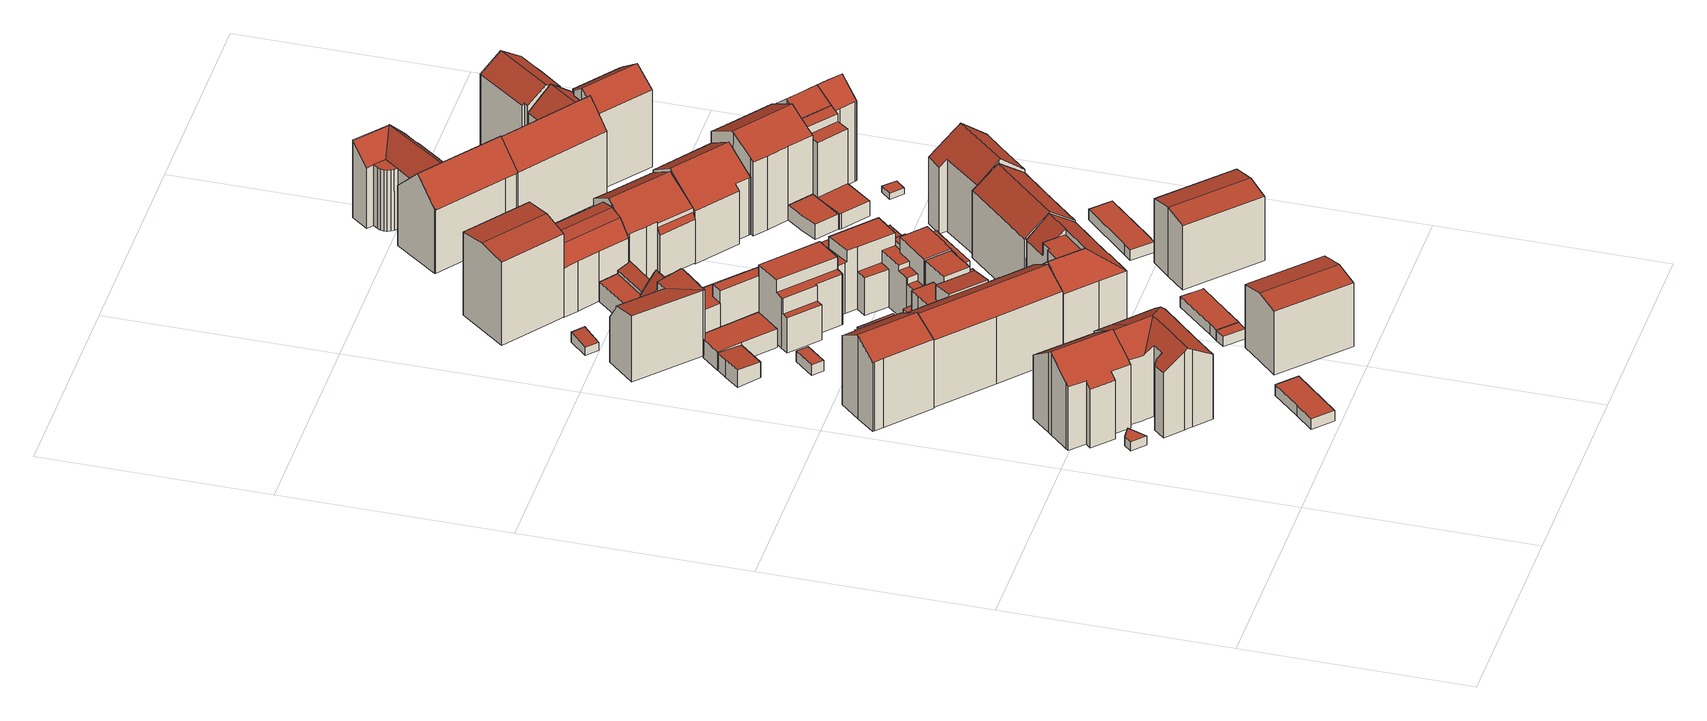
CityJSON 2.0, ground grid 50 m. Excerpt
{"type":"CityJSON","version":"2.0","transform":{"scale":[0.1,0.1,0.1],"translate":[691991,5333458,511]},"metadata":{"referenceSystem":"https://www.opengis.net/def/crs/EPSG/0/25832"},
"CityObjects":{
"building1":{"type":"Building","attributes":{"Gemeindeschluessel":"09162000","HoeheDach":"515.560","HoeheGrund":"513.373","Methode":"2000","NiedrigsteTraufeDesGebaeudes":"515.560","Geometrietyp2DReferenz":"3000","function":"31001_2000","roofType":"1000","measuredHeight":2.19},"geometry":[{"type":"MultiSurface","lod":"2","boundaries":[[[0,1,2,3]],[[4,3,2,5]],[[6,0,3,4]],[[4,5,7,6]],[[7,1,0,6]],[[5,2,1,7]]],"semantics":{"surfaces":[{"type":"RoofSurface"},{"type":"WallSurface"},{"type":"GroundSurface"}],"values":[0,1,1,2,1,1]}}]},
"building2":{"type":"Building","attributes":{"Gemeindeschluessel":"09162000","HoeheDach":"533.820","HoeheGrund":"513.370","Methode":"2000","NiedrigsteTraufeDesGebaeudes":"527.865","Geometrietyp2DReferenz":"3000","function":"31001_1000","roofType":"3100","measuredHeight":20.45,"storeysAboveGround":4},"geometry":[{"type":"MultiSurface","lod":"2","boundaries":[[[8,9,10,11,12,13]],[[14,15,16,17]],[[11,10,18,19]],[[20,21,15,14]],[[22,23,17,16,24,25]],[[26,27,20,14,17,23,22,28,29,30,31,32,33,13,12,11,19,34,35]],[[36,37,38,30,29,28]],[[30,38,39,31]],[[40,41,42,43,18,10,9]],[[38,37,36,25,24,16,15,21,40,9,8,44,45,39]],[[45,44,8,13,33,32]],[[43,42,35,34,19,18]],[[31,39,45,32]],[[22,25,36,28]],[[20,27,26,35,42,41,40,21]]],"semantics":{"surfaces":[{"type":"WallSurface"},{"type":"GroundSurface"},{"type":"RoofSurface"}],"values":[0,0,0,0,0,1,0,0,2,2,0,0,0,0,0]}}]},
"building3":{"type":"Building","attributes":{"Gemeindeschluessel":"09162000","HoeheDach":"516.313","HoeheGrund":"513.680","Methode":"1000","NiedrigsteTraufeDesGebaeudes":"516.313","Geometrietyp2DReferenz":"3000","function":"31001_2000","roofType":"1000","measuredHeight":2.63},"geometry":[{"type":"MultiSurface","lod":"2","boundaries":[[[46,47,48,49]],[[50,51,47,46]],[[49,48,52,53]],[[53,52,54,55]],[[56,50,46,49,53,55]],[[54,52,48,47,51,57]],[[56,57,51,50]],[[55,54,57,56]]],"semantics":{"surfaces":[{"type":"WallSurface"},{"type":"GroundSurface"},{"type":"RoofSurface"}],"values":[0,0,0,0,1,2,0,0]}}]},
"building4":{"type":"Building","attributes":{"Gemeindeschluessel":"09162000","HoeheDach":"533.214","HoeheGrund":"513.350","Methode":"2000","NiedrigsteTraufeDesGebaeudes":"529.307","Geometrietyp2DReferenz":"3000","function":"31001_9998","roofType":"3100","measuredHeight":19.86,"storeysAboveGround":4},"geometry":[{"type":"MultiSurface","lod":"2","boundaries":[[[58,59,60,61]],[[61,60,62,63]],[[64,65,66,35,67,20]],[[68,69,70,71,72,73]],[[73,72,74,75]],[[76,77,78,66,65]],[[72,71,79,80,81,82,83,62,60,59,74]],[[84,81,80,76,65,64]],[[78,85,86,87,35,66]],[[62,83,82,88,89,63]],[[90,91,92,93,94,95]],[[93,92,96,97,98,99]],[[80,99,98,85,78,77,76]],[[86,85,98,97]],[[90,95,70,69]],[[70,95,94,93,99,80,79,71]],[[91,90,69,68,73,75,58,61,63,89,88,100,101,20,67,35,87,86,97,96,92]],[[75,74,59,58]],[[101,100,88,82,81,84,64,20]]],"semantics":{"surfaces":[{"type":"WallSurface"},{"type":"RoofSurface"},{"type":"GroundSurface"}],"values":[0,0,0,0,0,1,1,1,0,0,0,0,1,0,0,1,2,0,0]}}]},
"building5":{"type":"Building","attributes":{"Gemeindeschluessel":"09162000","HoeheDach":"533.790","HoeheGrund":"513.323","Methode":"2000","NiedrigsteTraufeDesGebaeudes":"517.946","Geometrietyp2DReferenz":"3000","function":"31001_1000","roofType":"3100","measuredHeight":20.47,"storeysAboveGround":6},"geometry":[{"type":"MultiSurface","lod":"2","boundaries":[[[102,103,104,105]],[[106,107,108,109]],[[110,111,112,113]],[[114,115,116,117]],[[118,108,107,119]],[[120,121,122,123]],[[124,125,126,127,128]],[[129,130,131,132,133,134]],[[135,136,103,102]],[[129,134,137,138]],[[133,132,139,140]],[[124,128,111,110]],[[106,141,142,119,107]],[[143,144,121,120]],[[125,145,146,140,139,126]],[[147,109,108,118,148,149]],[[113,112,144,143]],[[147,149,146,145]],[[138,137,115,114]],[[117,116,142,141]],[[144,112,111,128,127,150,122,121]],[[105,104,131,130]],[[135,123,122,150,136]],[[147,145,125,124,110,113,143,120,123,135,102,105,130,129,138,114,117,141,106,109]],[[140,146,149,148,142,116,115,137,134,133]],[[119,142,148,118]],[[127,126,139,132,131,104,103,136,150]]],"semantics":{"surfaces":[{"type":"WallSurface"},{"type":"RoofSurface"},{"type":"GroundSurface"}],"values":[0,0,0,0,1,0,0,0,0,0,0,0,0,0,0,0,0,0,0,0,1,0,0,2,1,0,1]}}]},
"building6":{"type":"Building","attributes":{"Gemeindeschluessel":"09162000","HoeheDach":"517.738","HoeheGrund":"513.380","Methode":"1000","NiedrigsteTraufeDesGebaeudes":"517.174","Geometrietyp2DReferenz":"3000","function":"31001_2000","roofType":"1000","measuredHeight":4.36},"geometry":[{"type":"MultiSurface","lod":"2","boundaries":[[[151,152,153,154]],[[154,153,155,156,157]],[[157,156,158,159]],[[153,152,160,155]],[[151,159,158,160,152]],[[151,154,157,159]],[[156,155,160,158]]],"semantics":{"surfaces":[{"type":"WallSurface"},{"type":"RoofSurface"},{"type":"GroundSurface"}],"values":[0,1,0,0,2,0,0]}}]},
"building7":{"type":"Building","attributes":{"Gemeindeschluessel":"09162000","HoeheDach":"533.480","HoeheGrund":"513.544","Methode":"2000","NiedrigsteTraufeDesGebaeudes":"519.830","Geometrietyp2DReferenz":"3000","function":"31001_1000","roofType":"3100","measuredHeight":19.94,"storeysAboveGround":6},"geometry":[{"type":"MultiSurface","lod":"2","boundaries":[[[161,162,163,164]],[[165,166,167,168,169,170,171,172,173,174,175,176,177,178,179,180,181,182]],[[179,178,183,184,185,186]],[[173,187,188,174]],[[181,189,190,182]],[[174,188,191,175]],[[192,193,194,195]],[[196,163,162,190,189,197]],[[198,199,200,193,192]],[[185,184,201,202]],[[170,203,204,171]],[[175,191,205,176]],[[171,204,206,172]],[[173,172,206,207,208,209,187]],[[200,199,210,211]],[[168,167,212,213,214]],[[215,208,207,213,212,216,194,193]],[[196,197,217,202,201,218]],[[219,210,199,198]],[[200,211,215,193]],[[165,182,190,162,161,220]],[[221,209,208,215]],[[202,217,222,186,185]],[[178,177,223,183]],[[166,165,220,195,194,216]],[[164,163,196,218]],[[221,219,198,192,195,220,161,164,218,201,184,183,223,205,191,188,187,209]],[[179,186,222,180]],[[219,221,215,211,210]],[[181,180,222,217,197,189]],[[169,224,203,170]],[[166,216,212,167]],[[168,214,224,169]],[[177,176,205,223]],[[203,224,214,213,207,206,204]]],"semantics":{"surfaces":[{"type":"WallSurface"},{"type":"GroundSurface"},{"type":"RoofSurface"}],"values":[0,1,0,0,0,0,0,2,0,0,0,0,0,0,2,0,2,0,0,0,0,0,2,0,0,0,2,0,0,0,0,0,0,0,2]}}]},
"building8":{"type":"Building","attributes":{"Gemeindeschluessel":"09162000","HoeheDach":"515.962","HoeheGrund":"513.362","Methode":"1000","NiedrigsteTraufeDesGebaeudes":"515.962","Geometrietyp2DReferenz":"3000","function":"31001_2000","roofType":"1000","measuredHeight":2.6,"storeysAboveGround":1},"geometry":[{"type":"MultiSurface","lod":"2","boundaries":[[[225,226,227,228]],[[229,225,228,230]],[[228,227,231,230]],[[230,231,232,229]],[[227,226,232,231]],[[229,232,226,225]]],"semantics":{"surfaces":[{"type":"WallSurface"},{"type":"GroundSurface"},{"type":"RoofSurface"}],"values":[0,1,0,0,2,0]}}]},
"building9":{"type":"Building","attributes":{"Gemeindeschluessel":"09162000","HoeheDach":"530.431","HoeheGrund":"513.500","Methode":"1000","NiedrigsteTraufeDesGebaeudes":"529.235","Geometrietyp2DReferenz":"3000","function":"31001_1000","roofType":"3100","measuredHeight":16.93,"storeysAboveGround":5},"geometry":[{"type":"MultiSurface","lod":"2","boundaries":[[[233,234,235,236]],[[237,233,236,238]],[[239,237,238,240]],[[238,236,235,241,242,240]],[[243,239,240,242,241,244]],[[239,243,244,234,233,237]],[[241,235,234,244]]],"semantics":{"surfaces":[{"type":"RoofSurface"},{"type":"WallSurface"},{"type":"GroundSurface"}],"values":[0,0,1,1,2,1,1]}}]},
"building10":{"type":"Building","attributes":{"Gemeindeschluessel":"09162000","HoeheDach":"529.911","HoeheGrund":"513.650","Methode":"2000","NiedrigsteTraufeDesGebaeudes":"524.080","Geometrietyp2DReferenz":"3000","function":"31001_9998","roofType":"2100","measuredHeight":16.26,"storeysAboveGround":3},"geometry":[{"type":"MultiSurface","lod":"2","boundaries":[[[245,246,247,248]],[[249,250,251,252]],[[248,247,253,254]],[[255,256,257,258]],[[259,260,261,257,256,262,263]],[[264,262,256,255]],[[265,266,267,268,269,270]],[[264,271,272,273,263,262]],[[274,275,246,245]],[[252,251,276,277]],[[269,268,278,279]],[[279,278,280,259,281]],[[282,254,253,283,284]],[[274,277,276,285,286,275]],[[249,258,257,261,250]],[[285,276,251,250,261,260]],[[281,259,263,273]],[[280,278,283,253,247,246,275,286]],[[274,245,248,254,282,266,265,271,264,255,258,249,252,277]],[[284,283,278,268,267]],[[280,286,285,260,259]],[[265,270,272,271]],[[279,281,273,272,270,269]],[[282,284,267,266]]],"semantics":{"surfaces":[{"type":"WallSurface"},{"type":"RoofSurface"},{"type":"GroundSurface"}],"values":[0,0,0,0,1,0,0,0,0,0,0,0,0,0,0,1,0,1,2,1,0,0,1,0]}}]},
"building11":{"type":"Building","attributes":{"Gemeindeschluessel":"09162000","HoeheDach":"517.758","HoeheGrund":"513.330","Methode":"1000","NiedrigsteTraufeDesGebaeudes":"517.758","Geometrietyp2DReferenz":"3000","function":"31001_2000","roofType":"1000","measuredHeight":4.43},"geometry":[{"type":"MultiSurface","lod":"2","boundaries":[[[287,288,289,290]],[[291,292,293,294]],[[295,296,297,298]],[[294,293,296,295]],[[298,297,299,300]],[[291,294,295,298,300,287,290]],[[289,288,299,297,296,293,292]],[[300,299,288,287]],[[290,289,292,291]]],"semantics":{"surfaces":[{"type":"WallSurface"},{"type":"GroundSurface"},{"type":"RoofSurface"}],"values":[0,0,0,0,0,1,2,0,0]}}]},
"building12":{"type":"Building","attributes":{"Gemeindeschluessel":"09162000","HoeheDach":"515.885","HoeheGrund":"513.390","Methode":"1000","NiedrigsteTraufeDesGebaeudes":"515.885","Geometrietyp2DReferenz":"3000","function":"31001_2000","roofType":"1000","measuredHeight":2.5},"geometry":[{"type":"MultiSurface","lod":"2","boundaries":[[[301,302,303,304]],[[305,306,307,308]],[[303,306,305,304]],[[301,308,307,302]],[[302,307,306,303]],[[304,305,308,301]]],"semantics":{"surfaces":[{"type":"GroundSurface"},{"type":"RoofSurface"},{"type":"WallSurface"}],"values":[0,1,2,2,2,2]}}]},
"building13":{"type":"Building","attributes":{"Gemeindeschluessel":"09162000","HoeheDach":"516.557","HoeheGrund":"514.040","Methode":"1000","NiedrigsteTraufeDesGebaeudes":"515.906","Geometrietyp2DReferenz":"3000","function":"31001_2000","roofType":"1000","measuredHeight":2.52},"geometry":[{"type":"MultiSurface","lod":"2","boundaries":[[[309,310,311,312]],[[313,314,310,309]],[[312,315,313,309]],[[312,311,316,315]],[[315,316,314,313]],[[310,314,316,311]]],"semantics":{"surfaces":[{"type":"WallSurface"},{"type":"GroundSurface"},{"type":"RoofSurface"}],"values":[0,0,1,0,0,2]}}]},
"building14":{"type":"Building","attributes":{"Gemeindeschluessel":"09162000","HoeheDach":"534.110","HoeheGrund":"513.298","Methode":"1000","NiedrigsteTraufeDesGebaeudes":"529.288","Geometrietyp2DReferenz":"3000","function":"31001_9998","roofType":"3100","measuredHeight":20.81,"storeysAboveGround":4},"geometry":[{"type":"MultiSurface","lod":"2","boundaries":[[[317,318,319,320,321]],[[321,322,317]],[[323,324,325,326]],[[326,327,328,319,318,329,323]],[[330,331,332]],[[333,334,324,323]],[[335,318,317]],[[336,329,318,335]],[[337,338,339,340,341]],[[342,328,327,343]],[[344,337,329,336]],[[342,345,320,319,328]],[[346,347,348,341,340]],[[332,331,349,350]],[[343,327,326,325]],[[338,337,344]],[[350,349,348,347]],[[336,335,317,322,351,352,338,344]],[[334,333,330,332]],[[338,352,339]],[[345,353,351,322,321,320]],[[353,346,340,339,352,351]],[[333,323,329,337,341,348,349,331,330]],[[324,334,332,350,347,346,353,345,342,343,325]]],"semantics":{"surfaces":[{"type":"RoofSurface"},{"type":"WallSurface"},{"type":"GroundSurface"}],"values":[0,1,1,0,1,1,1,1,0,1,1,1,1,1,1,1,1,0,1,1,1,1,0,2]}}]},
"building15":{"type":"Building","attributes":{"Gemeindeschluessel":"09162000","HoeheDach":"515.979","HoeheGrund":"513.350","Methode":"1000","NiedrigsteTraufeDesGebaeudes":"515.979","Geometrietyp2DReferenz":"3000","function":"31001_2000","roofType":"1000","measuredHeight":2.63},"geometry":[{"type":"MultiSurface","lod":"2","boundaries":[[[303,354,355,302]],[[302,355,356,357]],[[354,358,359,360,361,362,356,355]],[[363,358,354,303]],[[364,363,303,302,357,365,366,367]],[[361,360,367,366,365,362]],[[357,356,362,365]],[[363,364,367,360,359,358]]],"semantics":{"surfaces":[{"type":"WallSurface"},{"type":"RoofSurface"},{"type":"GroundSurface"}],"values":[0,0,1,0,2,0,0,0]}}]},
"building16":{"type":"Building","attributes":{"Gemeindeschluessel":"09162000","HoeheDach":"529.160","HoeheGrund":"513.670","Methode":"2000","NiedrigsteTraufeDesGebaeudes":"517.580","Geometrietyp2DReferenz":"3000","function":"31001_1000","roofType":"1000","measuredHeight":15.49,"storeysAboveGround":5},"geometry":[{"type":"MultiSurface","lod":"2","boundaries":[[[368,369,370,371,372,373,374]],[[375,376,377,378,379,380]],[[381,382,383,376,375,384,371,370,385,386,387,388,389,390,391,392,393,394,395,396,397,398,399,400,401,402,403]],[[404,405,406,407,408,409]],[[410,411,412,413]],[[402,414,415,403]],[[381,403,415,416,417,418]],[[407,406,419,420]],[[388,387,421,409,408,422]],[[396,423,424,397]],[[410,413,425,426,427]],[[426,428,429,427]],[[421,430,431,432,429,428,424,423,404,409]],[[382,381,418,433,434,435]],[[385,431,430,386]],[[411,436,437,438]],[[379,378,439,440]],[[396,395,441,405,404,423]],[[375,380,442,384]],[[394,443,441,395]],[[391,444,445,392]],[[370,369,446,431,385]],[[383,447,377,376]],[[420,393,392,445]],[[390,448,444,391]],[[380,379,440,442]],[[449,422,408,407,420,445,444,448]],[[405,441,443,419,406]],[[378,377,447,435,434,373,372,439]],[[428,426,425,399,398,397,424]],[[449,389,388,422]],[[432,450,451,429]],[[431,446,450,432]],[[382,435,447,383]],[[427,429,451,436,411,410]],[[421,387,386,430]],[[416,415,414,452,412,411,438]],[[400,413,412,452,401]],[[434,433,374,373]],[[401,452,414,402]],[[417,368,374,433,418]],[[417,416,438,437,369,368]],[[446,369,437,436,451,450]],[[399,425,413,400]],[[389,449,448,390]],[[371,384,442,440,439,372]],[[394,393,420,419,443]]],"semantics":{"surfaces":[{"type":"WallSurface"},{"type":"GroundSurface"},{"type":"RoofSurface"}],"values":[0,0,1,0,0,0,0,0,0,0,2,0,2,0,0,0,0,0,0,0,0,0,0,0,0,2,2,2,2,0,0,0,0,0,0,0,2,0,0,0,2,0,2,0,0,0,0]}}]},
"building17":{"type":"Building","attributes":{"Gemeindeschluessel":"09162000","HoeheDach":"535.624","HoeheGrund":"513.930","Methode":"9999","NiedrigsteTraufeDesGebaeudes":"534.535","Geometrietyp2DReferenz":"3000","function":"31001_9998","roofType":"3100","measuredHeight":21.69,"storeysAboveGround":4},"geometry":[{"type":"MultiSurface","lod":"2","boundaries":[[[453,454,455,456]],[[457,458,459,460,461]],[[462,463,457,461]],[[464,462,461,460,459,465,466]],[[453,456,464,466,465]],[[457,463,455,454,458]],[[459,458,454,453,465]],[[464,456,455,463,462]]],"semantics":{"surfaces":[{"type":"RoofSurface"},{"type":"WallSurface"},{"type":"GroundSurface"}],"values":[0,1,1,2,1,0,1,1]}}]},
"building18":{"type":"Building","attributes":{"Gemeindeschluessel":"09162000","HoeheDach":"520.087","HoeheGrund":"513.660","Methode":"2000","NiedrigsteTraufeDesGebaeudes":"518.464","Geometrietyp2DReferenz":"3000","function":"31001_2000","roofType":"1000","measuredHeight":6.43},"geometry":[{"type":"MultiSurface","lod":"2","boundaries":[[[391,467,468,390]],[[469,470,471,472,473,391,390,474,475]],[[476,477,478,479]],[[390,468,477,476,480,474]],[[470,481,482,471]],[[480,476,479,483,484]],[[468,467,485,486,482,481,478,477]],[[474,480,484,475]],[[473,485,467,391]],[[472,486,485,473]],[[471,482,486,472]],[[475,484,483,469]],[[469,483,479,478,481,470]]],"semantics":{"surfaces":[{"type":"WallSurface"},{"type":"GroundSurface"},{"type":"RoofSurface"}],"values":[0,1,0,0,0,2,2,0,0,0,0,0,0]}}]},
"building19":{"type":"Building","attributes":{"Gemeindeschluessel":"09162000","HoeheDach":"517.553","HoeheGrund":"513.570","Methode":"1000","NiedrigsteTraufeDesGebaeudes":"517.553","Geometrietyp2DReferenz":"3000","function":"31001_2000","roofType":"1000","measuredHeight":3.98},"geometry":[{"type":"MultiSurface","lod":"2","boundaries":[[[487,488,445,489,444,490]],[[488,491,492,493,494,445]],[[495,496,493,492]],[[490,444,496,495]],[[489,445,494,493,496,444]],[[491,488,487,490,495,492]]],"semantics":{"surfaces":[{"type":"WallSurface"},{"type":"RoofSurface"},{"type":"GroundSurface"}],"values":[0,0,0,0,1,2]}}]},
"building20":{"type":"Building","attributes":{"Gemeindeschluessel":"09162000","HoeheDach":"516.244","HoeheGrund":"513.444","Methode":"1000","NiedrigsteTraufeDesGebaeudes":"516.244","Geometrietyp2DReferenz":"3000","function":"51009_1610","roofType":"1000","measuredHeight":2.8},"geometry":[{"type":"MultiSurface","lod":"2","boundaries":[[[497,498,499,500]],[[501,502,503,504]],[[501,499,498,502]],[[502,498,497,503]],[[504,500,499,501]],[[503,497,500,504]]],"semantics":{"surfaces":[{"type":"RoofSurface"},{"type":"GroundSurface"},{"type":"WallSurface"}],"values":[0,1,2,2,2,2]}}]},
"building21":{"type":"Building","attributes":{"Gemeindeschluessel":"09162000","HoeheDach":"530.017","HoeheGrund":"513.841","Methode":"2000","NiedrigsteTraufeDesGebaeudes":"520.030","Geometrietyp2DReferenz":"3000","function":"31001_1000","roofType":"1000","measuredHeight":16.18,"storeysAboveGround":5},"geometry":[{"type":"MultiSurface","lod":"2","boundaries":[[[505,506,507,508]],[[509,510,511,512,513,514]],[[515,516,506,505]],[[515,517,518,519,520,521,516]],[[522,523,524,525,526,527]],[[528,529,530,531]],[[532,533,534,535,536,537]],[[508,507,538,539,540]],[[541,542,543,544]],[[536,511,510,537]],[[545,546,547,548]],[[521,549,550,551,535,534,552,553,554,516]],[[555,556,557,558,559,560]],[[561,539,538,553,552,562,563]],[[530,529,543,542]],[[564,565,523,522,566,567,568,569,570,571,572,573,541,544,528,531,574,575,517,515,505,508,540,576,577]],[[575,574,578,579,580,581,582]],[[559,583,584,560]],[[544,543,529,528]],[[585,586,587,588]],[[507,506,516,554]],[[582,581,589,590,591]],[[592,593,580,579]],[[519,518,582,591]],[[594,595,596,527,526]],[[591,590,520,519]],[[512,558,557,595,594,597,598,513]],[[521,520,590,599,549]],[[579,578,600,601,592]],[[602,603,547,546,555,560,584]],[[604,585,588,589,581,580,593,605,606,607,608]],[[511,536,535,551,583,559,558,512]],[[569,568,609,586,585,604]],[[569,604,608,570]],[[572,606,605,573]],[[576,561,563,577]],[[509,564,577,563,532,537,510]],[[564,509,514,565]],[[540,539,561,576]],[[570,608,607,571]],[[542,601,600,530]],[[555,546,545,566,522,527,596,556]],[[599,610,550,549]],[[598,597,525,524]],[[531,530,600,578,574]],[[551,550,610,584,583]],[[611,602,584,610,599,590,589]],[[588,587,611,589]],[[602,611,587,586,609,603]],[[554,553,538,507]],[[597,594,526,525]],[[568,567,548,547,603,609]],[[523,565,514,513,598,524]],[[595,557,556,596]],[[562,533,532,563]],[[566,545,548,567]],[[541,573,605,593,592,601,542]],[[571,607,606,572]],[[575,582,518,517]],[[552,534,533,562]]],"semantics":{"surfaces":[{"type":"WallSurface"},{"type":"RoofSurface"},{"type":"GroundSurface"}],"values":[0,1,0,0,0,0,1,0,0,0,1,0,1,1,1,2,0,0,0,0,1,0,0,1,1,0,0,1,1,0,1,0,0,0,0,0,0,0,0,0,0,0,0,1,0,1,0,0,1,0,0,0,0,0,0,0,0,0,0,0]}}]},
"building22":{"type":"Building","attributes":{"Gemeindeschluessel":"09162000","HoeheDach":"529.909","HoeheGrund":"513.769","Methode":"2000","NiedrigsteTraufeDesGebaeudes":"526.037","Geometrietyp2DReferenz":"3000","function":"31001_9998","roofType":"3100","measuredHeight":16.14,"storeysAboveGround":3},"geometry":[{"type":"MultiSurface","lod":"2","boundaries":[[[612,613,614,615,616]],[[617,618,619,620]],[[621,612,616,622]],[[623,624,613,612,621,625]],[[614,626,627,628,629,615]],[[630,619,618,625,621,622,631]],[[623,625,618,617]],[[624,623,617,620,632,633,634,635,636,637]],[[624,637,626,614,613]],[[632,630,631,633]],[[634,629,628,635]],[[620,619,630,632]],[[635,628,627,636]],[[636,627,626,637]],[[634,633,631,622,616,615,629]]],"semantics":{"surfaces":[{"type":"RoofSurface"},{"type":"WallSurface"},{"type":"GroundSurface"}],"values":[0,1,0,1,0,0,1,2,1,1,1,1,1,1,1]}}]},
"building23":{"type":"Building","attributes":{"Gemeindeschluessel":"09162000","HoeheDach":"534.331","HoeheGrund":"513.160","Methode":"1000","NiedrigsteTraufeDesGebaeudes":"529.670","Geometrietyp2DReferenz":"3000","function":"31001_9998","roofType":"3100","measuredHeight":21.17,"storeysAboveGround":5},"geometry":[{"type":"MultiSurface","lod":"2","boundaries":[[[638,639,640,641]],[[642,643,644,645,646,647]],[[648,649,644,643,650,651]],[[652,648,651,653,654,655]],[[651,650,643,642,647,656,653]],[[641,640,657,658]],[[656,647,646,659,658,657]],[[649,648,652,655,638,641,658,659,646,645,644]],[[655,654,639,638]],[[654,653,656,657,640,639]]],"semantics":{"surfaces":[{"type":"WallSurface"},{"type":"RoofSurface"},{"type":"GroundSurface"}],"values":[0,0,0,0,1,0,0,2,0,1]}}]},
"building24":{"type":"Building","attributes":{"Gemeindeschluessel":"09162000","HoeheDach":"530.301","HoeheGrund":"513.290","Methode":"1000","NiedrigsteTraufeDesGebaeudes":"529.056","Geometrietyp2DReferenz":"3000","function":"31001_1000","roofType":"3100","measuredHeight":17.01,"storeysAboveGround":5},"geometry":[{"type":"MultiSurface","lod":"2","boundaries":[[[660,661,662,663,664,665]],[[661,660,666,667,668,662]],[[660,665,669,666]],[[666,669,670,667]],[[668,671,663,662]],[[665,664,670,669]],[[667,670,671,668]],[[664,663,671,670]]],"semantics":{"surfaces":[{"type":"WallSurface"},{"type":"GroundSurface"},{"type":"RoofSurface"}],"values":[0,1,0,0,0,2,0,2]}}]},
"building25":{"type":"Building","attributes":{"Gemeindeschluessel":"09162000","HoeheDach":"531.320","HoeheGrund":"513.513","Methode":"2000","NiedrigsteTraufeDesGebaeudes":"524.237","Geometrietyp2DReferenz":"3000","function":"31001_1000","roofType":"3100","measuredHeight":17.81,"storeysAboveGround":5},"geometry":[{"type":"MultiSurface","lod":"2","boundaries":[[[672,673,674,675,676,677,678,679,680,681]],[[682,683,684,685]],[[686,687,688,689]],[[690,682,685,691,692,693,694,695,696,686,689]],[[696,695,680,679,697]],[[691,685,684,698,675,674]],[[678,688,687,697,679]],[[692,673,672,693]],[[691,674,673,692]],[[693,672,681,694]],[[699,676,675,698]],[[690,689,688,678,677]],[[682,690,677,676,699,683]],[[696,697,687,686]],[[683,699,698,684]],[[694,681,680,695]]],"semantics":{"surfaces":[{"type":"RoofSurface"},{"type":"WallSurface"},{"type":"GroundSurface"}],"values":[0,1,1,2,1,1,0,1,1,1,1,1,1,1,0,1]}}]},
"building26":{"type":"Building","attributes":{"Gemeindeschluessel":"09162000","HoeheDach":"515.820","HoeheGrund":"513.190","Methode":"1000","NiedrigsteTraufeDesGebaeudes":"515.820","Geometrietyp2DReferenz":"3000","function":"31001_2000","roofType":"1000","measuredHeight":2.63},"geometry":[{"type":"MultiSurface","lod":"2","boundaries":[[[700,701,702,703]],[[704,705,702,701,706,707]],[[703,702,705,708]],[[709,706,701,700]],[[710,709,700,703,708,711]],[[711,704,707,710]],[[710,707,706,709]],[[708,705,704,711]]],"semantics":{"surfaces":[{"type":"WallSurface"},{"type":"RoofSurface"},{"type":"GroundSurface"}],"values":[0,1,0,0,2,0,0,0]}}]},
"building27":{"type":"Building","attributes":{"Gemeindeschluessel":"09162000","HoeheDach":"531.990","HoeheGrund":"513.230","Methode":"2000","NiedrigsteTraufeDesGebaeudes":"526.423","Geometrietyp2DReferenz":"3000","function":"31001_1000","roofType":"3100","measuredHeight":18.76,"storeysAboveGround":5},"geometry":[{"type":"MultiSurface","lod":"2","boundaries":[[[712,713,714,715,716,717]],[[718,719,720,721]],[[722,723,719,718,724,725]],[[726,727,728,717,716,715,729,723,722,730]],[[731,714,713,712,732,733,734,735,725,724,718,721]],[[735,730,722,725]],[[714,731,721,720,729,715]],[[712,717,728,732]],[[729,720,719,723]],[[734,726,730,735]],[[733,727,726,734]],[[732,728,727,733]]],"semantics":{"surfaces":[{"type":"WallSurface"},{"type":"RoofSurface"},{"type":"GroundSurface"}],"values":[0,0,0,1,2,0,0,0,1,0,0,0]}}]},
"building28":{"type":"Building","attributes":{"Gemeindeschluessel":"09162000","HoeheDach":"535.135","HoeheGrund":"512.740","Methode":"2000","NiedrigsteTraufeDesGebaeudes":"528.953","Geometrietyp2DReferenz":"3000","function":"31001_1000","roofType":"3100","measuredHeight":22.39,"storeysAboveGround":4},"geometry":[{"type":"MultiSurface","lod":"2","boundaries":[[[736,737,738,739,740,741,742,743,744,745,746,747,748,749]],[[743,750,751,744]],[[752,753,754,749,748,747,746,755]],[[756,757,752,755,758,751,750,759,760,761]],[[738,737,762,757,756,739]],[[740,761,760,741]],[[739,756,761,740]],[[742,741,760,759,750,743]],[[737,736,749,754,763,762]],[[762,763,754,753,752,757]],[[758,755,746,745,744,751]]],"semantics":{"surfaces":[{"type":"GroundSurface"},{"type":"WallSurface"},{"type":"RoofSurface"}],"values":[0,1,1,2,1,1,1,1,1,2,1]}}]},
"building29":{"type":"Building","attributes":{"Gemeindeschluessel":"09162000","HoeheDach":"534.578","HoeheGrund":"513.092","Methode":"2000","NiedrigsteTraufeDesGebaeudes":"527.890","Geometrietyp2DReferenz":"3000","function":"31001_1000","roofType":"3100","measuredHeight":21.49,"storeysAboveGround":4},"geometry":[{"type":"MultiSurface","lod":"2","boundaries":[[[764,765,766,767,768,769,770,771,772]],[[773,765,764,774]],[[775,776,777,778,779,780]],[[781,782,783,784]],[[785,766,765,773]],[[786,787,788,789,790]],[[791,792,793,794]],[[795,796,792,791]],[[797,798,799,789,788,800,801,802,803,793,792,796,804]],[[776,775,805,806,790,789,799]],[[775,780,807,808,809,805]],[[810,771,770,811]],[[812,772,771,810]],[[784,783,813,814]],[[776,799,798,815,816,777]],[[817,811,770,769,809,808]],[[805,768,767,806]],[[818,819,782,781]],[[785,786,790,806,767,766]],[[820,821,822,823]],[[809,769,768,805]],[[801,822,821,813,783,782,819,824,802]],[[814,813,821,820]],[[825,807,780,779]],[[826,815,798,797,827]],[[817,808,807,825]],[[774,764,772,812]],[[778,777,816,828]],[[829,804,796,795]],[[794,793,803,830]],[[831,823,822,801,800]],[[824,819,818]],[[831,800,788,787]],[[828,816,815,826]],[[818,830,803,802,824]],[[797,804,829,827]],[[829,795,791,794,830,818,781,784,814,820,823,831,787,786,785,773,774,812,810,811,817,825,779,778,828,826,827]]],"semantics":{"surfaces":[{"type":"RoofSurface"},{"type":"WallSurface"},{"type":"GroundSurface"}],"values":[0,1,1,1,1,1,1,1,0,0,0,1,1,1,0,1,1,1,1,1,1,0,1,1,1,1,1,1,1,1,1,1,1,1,1,1,2]}}]},
"building30":{"type":"Building","attributes":{"Gemeindeschluessel":"09162000","HoeheDach":"516.869","HoeheGrund":"513.240","Methode":"1000","NiedrigsteTraufeDesGebaeudes":"516.869","Geometrietyp2DReferenz":"3000","function":"31001_2000","roofType":"1000","measuredHeight":3.63},"geometry":[{"type":"MultiSurface","lod":"2","boundaries":[[[832,833,834,835,836,837]],[[837,838,839,832]],[[840,841,842,835,834,833]],[[843,838,837,836,835,842]],[[839,838,843,842,841,840]],[[832,839,840,833]]],"semantics":{"surfaces":[{"type":"GroundSurface"},{"type":"WallSurface"},{"type":"RoofSurface"}],"values":[0,1,1,1,2,1]}}]},
"building31":{"type":"Building","attributes":{"Gemeindeschluessel":"09162000","HoeheDach":"533.267","HoeheGrund":"513.260","Methode":"2000","NiedrigsteTraufeDesGebaeudes":"517.057","Geometrietyp2DReferenz":"3000","function":"31001_2000","roofType":"1000","measuredHeight":20.01,"storeysAboveGround":1},"geometry":[{"type":"MultiSurface","lod":"2","boundaries":[[[844,845,846,847]],[[848,849,850,851,852,853]],[[854,855,856,857,858]],[[859,860,861,844,847,862,863,864,865,852,851,850]],[[861,866,845,844]],[[857,856,867,853,852,865,864]],[[868,866,861,860,859,850,849,869,855,854]],[[855,869,867,856]],[[847,846,870,862]],[[868,854,858,871]],[[845,866,868,871,870,846]],[[870,871,858,857,864,863,862]],[[869,849,848,853,867]]],"semantics":{"surfaces":[{"type":"WallSurface"},{"type":"RoofSurface"},{"type":"GroundSurface"}],"values":[0,0,1,2,0,0,0,0,0,0,1,0,1]}}]},
"building32":{"type":"Building","attributes":{"Gemeindeschluessel":"09162000","HoeheDach":"535.280","HoeheGrund":"513.183","Methode":"2000","NiedrigsteTraufeDesGebaeudes":"531.348","Geometrietyp2DReferenz":"3000","function":"31001_1000","roofType":"3100","measuredHeight":22.1,"storeysAboveGround":6},"geometry":[{"type":"MultiSurface","lod":"2","boundaries":[[[872,873,874,712]],[[875,876,877,878]],[[878,877,879,837]],[[880,881,873,872]],[[837,879,882,835]],[[883,884,885,886]],[[721,887,884,883]],[[888,889,876,875]],[[712,874,890,714]],[[714,721,883,886,888,875,878,837,835,880,872,712]],[[881,882,879,877,876,891,890,874,873]],[[714,890,891,887,721]],[[876,889,885,884,887,891]],[[835,882,881,880]],[[886,885,889,888]]],"semantics":{"surfaces":[{"type":"WallSurface"},{"type":"GroundSurface"},{"type":"RoofSurface"}],"values":[0,0,0,0,0,0,0,0,0,1,2,0,2,0,0]}}]},
"building33":{"type":"Building","attributes":{"Gemeindeschluessel":"09162000","HoeheDach":"534.410","HoeheGrund":"511.990","Methode":"2000","NiedrigsteTraufeDesGebaeudes":"528.671","Geometrietyp2DReferenz":"3000","function":"31001_1000","roofType":"3200","measuredHeight":22.42,"storeysAboveGround":5},"geometry":[{"type":"MultiSurface","lod":"2","boundaries":[[[892,893,894,895]],[[896,897,893,892]],[[898,899,900,901,902]],[[903,819,904,905,898,902]],[[906,907,908,909,910,911,912,913,914,896,892,895,915]],[[916,913,912,917]],[[896,914,918,919,897]],[[902,919,918,916]],[[906,900,899,907]],[[901,900,906,915,920]],[[902,901,920,894,893,897,919]],[[911,921,917,912]],[[911,910,819,903,921]],[[908,905,904,909]],[[917,921,903,902,916]],[[908,907,899,898,905]],[[918,914,913,916]],[[909,904,819,910]],[[895,894,920,915]]],"semantics":{"surfaces":[{"type":"WallSurface"},{"type":"RoofSurface"},{"type":"GroundSurface"}],"values":[0,0,1,1,2,0,0,1,0,0,1,0,0,0,1,0,0,0,0]}}]},
"building34":{"type":"Building","attributes":{"Gemeindeschluessel":"09162000","HoeheDach":"513.160","HoeheGrund":"511.839","Methode":"2000","NiedrigsteTraufeDesGebaeudes":"513.160","Geometrietyp2DReferenz":"3000","function":"31001_2000","roofType":"1000","measuredHeight":1.32},"geometry":[{"type":"MultiSurface","lod":"2","boundaries":[[[922,923,924,925]],[[926,925,924,927]],[[928,922,925,926]],[[926,927,929,928]],[[927,924,923,929]],[[929,923,922,928]]],"semantics":{"surfaces":[{"type":"RoofSurface"},{"type":"WallSurface"},{"type":"GroundSurface"}],"values":[0,1,1,2,1,1]}}]},
"building35":{"type":"Building","attributes":{"Gemeindeschluessel":"09162000","HoeheDach":"535.406","HoeheGrund":"511.800","Methode":"2000","NiedrigsteTraufeDesGebaeudes":"530.963","Geometrietyp2DReferenz":"3000","function":"31001_1000","roofType":"2100","measuredHeight":23.61,"storeysAboveGround":6},"geometry":[{"type":"MultiSurface","lod":"2","boundaries":[[[930,931,932,933,934,935,936]],[[937,938,939,940,931,930,936,941,942,943,944,945,946,947]],[[948,934,933]],[[949,950,951,944,943]],[[948,952,948,950]],[[936,935,953,941]],[[954,955,946,945,944,951]],[[947,956,957,937]],[[939,938,937,957,952,958]],[[941,953,959,942]],[[940,960,932,931]],[[935,934,948,950,949,959,953]],[[942,959,949,943]],[[939,958,960,940]],[[948,952,957,956,955,954,951,950]],[[946,955,956,947]],[[932,960,958,952,948,933]]],"semantics":{"surfaces":[{"type":"WallSurface"},{"type":"GroundSurface"},{"type":"RoofSurface"}],"values":[0,1,0,0,0,0,0,0,0,0,0,2,0,0,2,0,2]}}]},
"building36":{"type":"Building","attributes":{"Gemeindeschluessel":"09162000","HoeheDach":"534.579","HoeheGrund":"511.894","Methode":"2000","NiedrigsteTraufeDesGebaeudes":"530.557","Geometrietyp2DReferenz":"3000","function":"31001_1000","roofType":"3100","measuredHeight":22.68,"storeysAboveGround":6},"geometry":[{"type":"MultiSurface","lod":"2","boundaries":[[[961,962,963,964]],[[965,966,962,961]],[[967,968,969,970]],[[964,963,971,972]],[[973,974,975,976]],[[974,977,978,979,969,968,975]],[[980,977,974,973]],[[978,971,963,962,966,979]],[[972,981,980,973,976,967,970,982,965,961,964]],[[969,979,966,965,982,970]],[[976,975,968,967]],[[980,981,972,971,978,977]]],"semantics":{"surfaces":[{"type":"WallSurface"},{"type":"RoofSurface"},{"type":"GroundSurface"}],"values":[0,0,0,0,0,1,0,1,2,0,0,0]}}]},
"building37":{"type":"Building","attributes":{"Gemeindeschluessel":"09162000","HoeheDach":"534.593","HoeheGrund":"512.020","Methode":"1000","NiedrigsteTraufeDesGebaeudes":"530.920","Geometrietyp2DReferenz":"3000","function":"31001_1000","roofType":"3100","measuredHeight":22.57,"storeysAboveGround":4},"geometry":[{"type":"MultiSurface","lod":"2","boundaries":[[[983,984,985,986,987,988,989,990]],[[991,983,990,992,993,994]],[[995,996,986,985,997,998]],[[999,1000,1001,896]],[[1001,1000,1002,998,997,985,984,983,991]],[[1003,1002,1000,999]],[[996,995,1003,999,896,1004,914,1005,1006,989,988,987,986]],[[1006,992,990,989]],[[1005,993,992,1006]],[[995,998,1002,1003]],[[914,994,993,1005]],[[1004,896,1001,991,994,914]]],"semantics":{"surfaces":[{"type":"WallSurface"},{"type":"RoofSurface"},{"type":"GroundSurface"}],"values":[0,1,0,0,1,0,2,0,0,0,0,0]}}]},
"building38":{"type":"Building","attributes":{"Gemeindeschluessel":"09162000","HoeheDach":"514.431","HoeheGrund":"512.120","Methode":"1000","NiedrigsteTraufeDesGebaeudes":"514.431","Geometrietyp2DReferenz":"3000","function":"31001_2000","roofType":"1000","measuredHeight":2.31},"geometry":[{"type":"MultiSurface","lod":"2","boundaries":[[[1007,1008,1009,1010,1011,1012,1013]],[[1014,1011,1010,1015]],[[1016,1017,1008,1007,1013,1018]],[[1019,1017,1016,1018,1020,1014,1015]],[[1018,1013,1012,1020]],[[1017,1019,1015,1010,1009,1008]],[[1020,1012,1011,1014]]],"semantics":{"surfaces":[{"type":"RoofSurface"},{"type":"WallSurface"},{"type":"GroundSurface"}],"values":[0,1,1,2,1,1,1]}}]}
},
"vertices":[
[105,351,46],[121,395,46],[92,393,46],[77,376,46],[77,376,24],[92,393,24],[105,351,24],[121,395,24],
[88,545,228],[89,546,228],[94,552,222],[94,552,24],[89,546,24],[88,545,24],[153,397,24],[153,397,181],[119,428,181],[119,428,24],[133,594,181],[133,594,24],[159,404,24],[159,404,188],[108,417,24],[118,427,24],[118,427,179],[108,417,169],[240,496,24],[196,446,24],[65,457,24],[75,467,24],[76,468,24],[45,498,24],[51,505,24],[57,511,24],[204,530,24],[241,497,24],[65,457,169],[75,467,179],[76,468,180],[45,498,181],[196,446,228],[240,496,179],[241,497,178],[204,530,179],[57,511,194],[51,505,188],
[333,146,27],[333,146,53],[334,146,53],[334,146,27],[277,86,27],[277,86,53],[374,108,53],[374,108,27],[279,7,53],[279,7,27],[239,45,27],[239,45,53],
[159,349,24],[159,349,184],[173,349,190],[173,349,24],[183,340,199],[183,340,24],[159,404,185],[199,449,222],[241,497,183],[199,449,24],[181,286,24],[188,279,24],[188,279,216],[181,286,222],[174,291,217],[174,291,24],[137,324,185],[137,324,24],[227,424,222],[249,448,202],[270,471,183],[229,337,222],[272,384,222],[187,378,185],[203,363,199],[202,361,199],[185,379,185],[350,399,183],[350,399,24],[270,471,24],[203,363,24],[202,361,24],[226,246,24],[274,297,24],[352,380,24],[352,380,183],[274,297,183],[226,246,183],[351,389,24],[351,390,24],[351,390,187],[351,389,187],[187,378,24],[185,379,24],
[84,974,23],[84,974,193],[100,960,193],[100,960,23],[203,978,23],[203,978,69],[237,947,69],[237,947,23],[115,796,23],[115,796,193],[26,876,193],[26,876,23],[138,962,23],[138,962,177],[152,948,177],[152,948,23],[202,904,69],[166,936,69],[6,894,23],[6,894,193],[41,933,226],[41,933,23],[148,838,23],[186,884,23],[186,884,193],[150,840,228],[148,838,226],[114,967,23],[104,956,23],[104,956,193],[106,958,192],[106,958,177],[114,967,177],[80,977,23],[80,977,194],[130,953,177],[130,953,23],[187,885,192],[187,885,177],[166,936,23],[166,936,177],[9,891,23],[9,891,193],[195,895,23],[195,895,177],[194,895,23],[202,904,177],[194,895,177],[44,936,228],
[124,1159,24],[171,1211,24],[171,1211,62],[124,1159,62],[126,1248,67],[106,1226,67],[79,1194,67],[106,1226,24],[79,1194,24],[126,1248,24],
[404,818,153],[404,818,187],[382,794,187],[382,794,153],[424,800,25],[356,724,25],[417,670,25],[381,631,25],[345,591,25],[226,697,25],[115,796,25],[148,838,25],[186,884,25],[195,895,25],[199,891,25],[238,856,25],[263,834,25],[305,881,25],[341,921,25],[360,905,25],[427,845,25],[403,818,25],[305,881,153],[320,898,153],[320,898,88],[341,921,88],[186,884,153],[195,895,153],[427,845,187],[403,818,187],[199,891,153],[337,744,153],[337,744,191],[358,726,191],[358,726,153],[335,836,187],[380,886,187],[371,781,153],[371,781,189],[337,744,196],[359,863,153],[359,863,88],[226,697,191],[115,796,191],[238,856,153],[148,838,224],[149,839,225],[184,881,191],[184,881,153],[302,843,189],[268,806,196],[417,670,192],[381,631,225],[381,631,224],[268,806,191],[356,724,192],[380,886,88],[335,836,153],[302,843,153],[424,800,153],[268,806,153],[360,905,88],[263,834,153],[345,591,191],
[217,1085,24],[217,1085,50],[179,1042,50],[179,1042,24],[196,1104,24],[158,1062,24],[158,1062,50],[196,1104,50],
[576,79,194],[613,119,182],[477,247,182],[440,207,194],[538,39,182],[402,167,182],[538,39,25],[402,167,25],[477,247,25],[440,207,25],[576,79,25],[613,119,25],
[177,1300,26],[177,1300,189],[175,1298,189],[175,1298,26],[244,1376,26],[244,1376,133],[239,1370,133],[239,1370,26],[165,1286,189],[165,1286,26],[188,1424,26],[188,1424,138],[212,1404,176],[212,1404,26],[180,1389,160],[193,1377,181],[215,1401,181],[185,1426,133],[165,1403,134],[185,1426,26],[93,1464,26],[39,1403,26],[39,1403,189],[79,1447,178],[79,1447,173],[93,1464,138],[164,1402,26],[164,1402,133],[165,1403,131],[220,1346,26],[220,1346,189],[239,1369,132],[239,1369,26],[163,1369,178],[163,1369,173],[180,1389,178],[180,1389,131],[162,1288,26],[164,1286,189],[162,1288,189],[222,1350,131],[222,1350,189],
[234,1154,23],[234,1154,68],[171,1211,68],[171,1211,23],[126,1248,23],[126,1248,68],[162,1288,68],[162,1288,23],[165,1286,23],[165,1286,68],[175,1298,68],[175,1298,23],[281,1206,68],[281,1206,23],
[470,291,24],[487,310,24],[525,274,24],[507,256,24],[507,256,49],[525,274,49],[487,310,49],[470,291,49],
[121,1494,30],[121,1494,49],[97,1516,49],[97,1516,30],[157,1533,30],[157,1533,56],[133,1555,30],[133,1555,55],
[488,639,217],[500,627,231],[543,672,231],[505,710,184],[462,664,185],[462,664,217],[456,488,184],[456,488,23],[503,537,23],[503,537,184],[501,540,186],[587,631,186],[447,572,231],[345,590,184],[345,590,185],[345,590,23],[408,532,184],[408,532,23],[500,627,217],[447,572,217],[405,611,231],[415,622,217],[440,648,183],[417,670,183],[382,632,231],[587,631,23],[501,540,23],[405,611,217],[505,710,23],[417,670,23],[381,631,23],[381,631,230],[345,591,185],[345,591,23],[444,645,217],[440,648,217],[444,645,23],
[525,274,50],[487,310,50],[503,327,50],[503,327,24],[540,291,50],[586,339,50],[617,373,50],[616,373,50],[578,410,50],[540,291,24],[586,339,24],[578,410,24],[616,373,24],[617,373,24],
[285,1206,182],[285,1206,154],[285,1206,27],[229,1144,27],[229,1144,152],[243,1159,152],[243,1159,182],[276,1073,27],[290,1089,27],[290,1089,152],[287,1085,152],[287,1085,114],[276,1073,114],[357,1067,27],[338,1046,27],[336,1048,27],[215,1128,27],[215,1267,27],[177,1300,27],[220,1346,27],[239,1369,27],[239,1370,27],[244,1376,27],[260,1394,27],[305,1360,27],[278,1330,27],[299,1311,27],[351,1265,27],[333,1245,27],[353,1227,27],[363,1218,27],[387,1197,27],[366,1173,27],[399,1144,27],[414,1130,27],[397,1112,27],[335,1247,123],[335,1247,93],[263,1311,93],[263,1311,66],[221,1349,66],[221,1349,123],[364,1171,92],[364,1171,122],[366,1173,122],[366,1173,92],[414,1130,122],[397,1112,122],[394,1109,122],[394,1109,182],[357,1067,182],[278,1330,93],[278,1330,66],[220,1346,123],[239,1369,66],[333,1245,123],[353,1227,123],[387,1197,92],[366,1215,92],[343,1190,92],[366,1215,123],[343,1190,123],[177,1300,123],[215,1267,123],[234,1288,123],[352,1061,182],[352,1061,152],[338,1046,152],[364,1171,154],[346,1152,154],[346,1152,122],[226,1140,152],[226,1140,114],[351,1265,93],[215,1128,114],[299,1311,93],[260,1394,66],[305,1360,66],[215,1267,154],[336,1048,152],[244,1376,66],[239,1370,66],[234,1288,154],[343,1190,154],[399,1144,122],
[213,1592,235],[257,1640,246],[126,1738,246],[86,1687,235],[278,1705,235],[301,1688,235],[301,1688,29],[298,1690,29],[278,1705,29],[167,1789,29],[167,1789,235],[86,1687,29],[213,1592,29],[189,1610,29],
[260,1394,91],[244,1376,91],[286,1538,27],[345,1494,27],[347,1495,27],[350,1492,27],[303,1441,27],[212,1404,27],[188,1424,27],[221,1396,75],[221,1396,83],[324,1510,83],[324,1510,75],[212,1404,75],[345,1494,90],[347,1495,90],[286,1538,75],[188,1424,75],[303,1441,91],[350,1492,91],
[302,1362,26],[305,1360,26],[302,1362,66],[260,1394,26],[326,1388,26],[341,1410,26],[341,1410,66],[326,1388,66],[303,1441,26],[303,1441,66],
[354,1400,52],[342,1410,52],[305,1360,52],[318,1350,52],[305,1360,24],[342,1410,24],[354,1400,24],[318,1350,24],
[591,938,28],[591,938,90],[572,915,90],[572,915,28],[444,864,190],[445,862,190],[489,912,190],[441,955,190],[379,888,190],[427,845,190],[524,998,28],[524,998,90],[541,1017,28],[541,1017,120],[525,998,120],[525,998,152],[524,998,152],[377,924,28],[360,905,28],[360,905,123],[376,923,123],[376,923,139],[377,924,139],[536,1094,28],[536,1094,91],[518,1073,91],[518,1073,28],[466,844,150],[532,918,150],[489,958,150],[466,932,150],[489,912,150],[445,862,150],[572,915,122],[555,898,122],[555,898,28],[450,1135,28],[450,1135,91],[468,1155,91],[468,1155,28],[420,973,121],[438,993,121],[396,1031,121],[378,1011,121],[489,958,152],[489,958,163],[466,932,163],[489,958,122],[505,976,122],[505,976,90],[438,993,151],[397,946,151],[416,929,151],[441,955,151],[444,952,151],[462,971,151],[489,823,122],[532,918,122],[466,844,122],[444,864,28],[427,845,28],[420,973,28],[378,1011,28],[396,1032,28],[375,1051,28],[357,1067,28],[397,1112,28],[414,1130,28],[432,1115,28],[539,1055,28],[521,1035,28],[489,823,28],[466,844,28],[539,1055,122],[522,1037,122],[522,1037,153],[521,1035,153],[521,1035,120],[444,952,163],[462,971,163],[379,1048,153],[379,1048,182],[415,1096,182],[415,1096,153],[504,1017,153],[504,1017,152],[504,1017,120],[433,1115,122],[433,1115,153],[395,906,139],[416,929,139],[397,946,139],[395,906,123],[379,888,123],[468,977,152],[518,1073,122],[450,1135,122],[462,971,182],[396,1031,182],[375,1051,153],[432,1115,153],[414,1130,153],[397,1112,153],[357,1067,153],[396,1032,182],[468,977,163],[504,1017,182],
[388,1540,189],[390,1542,189],[409,1564,183],[278,1663,183],[257,1639,189],[345,1494,28],[345,1494,151],[286,1538,151],[286,1538,28],[367,1517,183],[235,1616,183],[347,1495,28],[390,1542,28],[347,1495,153],[432,1590,151],[324,1671,151],[305,1685,151],[301,1688,151],[241,1571,151],[213,1592,150],[241,1571,28],[213,1592,28],[301,1688,28],[305,1685,28],[324,1671,28],[432,1590,28],
[501,712,22],[501,712,188],[634,858,188],[634,858,22],[722,774,188],[723,773,187],[723,773,22],[722,774,22],[680,814,22],[680,814,231],[587,631,22],[670,718,22],[670,718,188],[587,631,190],[545,671,22],[545,671,233],[504,710,191],[504,710,22],[678,816,233],[643,849,197],[643,849,22],[678,816,22],
[778,289,23],[816,328,23],[855,368,23],[855,368,181],[816,328,193],[778,289,181],[637,421,23],[675,461,23],[713,501,23],[637,421,181],[675,461,193],[713,501,181],
[350,1492,158],[383,1467,158],[404,1450,158],[402,1448,156],[472,1394,156],[513,1448,198],[518,1454,203],[396,1549,203],[390,1542,198],[347,1495,158],[467,1388,25],[467,1388,133],[397,1442,132],[397,1442,25],[463,1566,25],[463,1566,169],[552,1499,169],[552,1499,25],[513,1448,25],[404,1450,25],[383,1467,25],[350,1492,25],[347,1495,25],[390,1542,25],[432,1590,25],[432,1590,170],[402,1448,147],[472,1394,147],
[821,667,22],[821,667,48],[861,629,48],[861,629,22],[747,510,48],[765,528,48],[725,567,48],[708,549,48],[765,528,22],[725,567,22],[708,549,22],[747,510,22],
[595,1308,22],[605,1322,22],[629,1353,22],[629,1353,200],[605,1322,174],[595,1308,163],[552,1499,22],[552,1499,175],[671,1410,175],[671,1410,22],[513,1447,204],[518,1454,210],[518,1454,22],[513,1447,22],[556,1321,154],[564,1331,163],[591,1310,163],[637,1365,210],[467,1388,154],[637,1365,22],[591,1310,22],[564,1331,22],[556,1321,22],[467,1388,22],
[784,838,17],[723,773,17],[683,812,17],[680,814,17],[643,849,17],[715,932,17],[713,933,17],[702,945,17],[731,975,17],[771,933,17],[777,926,17],[781,922,17],[822,879,17],[823,878,17],[702,945,180],[731,975,181],[781,922,241],[822,879,193],[823,878,192],[777,926,236],[680,814,239],[683,812,241],[771,933,228],[713,933,193],[715,932,195],[643,849,196],[723,773,195],[784,838,193],
[414,2014,172],[417,2007,172],[421,2001,172],[426,1996,172],[449,2027,172],[427,2046,172],[419,2035,172],[415,2029,172],[414,2021,172],[417,2007,21],[414,2014,21],[510,2036,213],[511,2036,214],[539,2013,177],[539,2013,21],[441,2093,21],[441,2093,213],[464,1759,21],[464,1759,177],[443,1775,177],[443,1775,21],[421,2001,21],[427,1996,21],[400,1961,21],[400,1961,170],[400,1961,169],[427,1996,170],[536,1847,21],[536,1847,178],[530,1840,188],[530,1840,21],[532,1850,21],[532,1850,178],[466,1902,177],[470,1908,169],[409,1899,214],[373,1981,170],[334,1929,236],[502,1802,236],[503,1803,234],[512,1866,178],[449,2027,169],[426,1996,169],[413,2056,169],[427,2046,170],[427,2046,169],[415,2029,21],[419,2035,21],[414,2021,21],[301,1882,177],[301,1882,21],[522,1978,170],[516,1982,177],[427,2046,21],[468,1757,21],[468,1757,177],[302,1883,21],[302,1883,179],[300,1884,179],[300,1884,21],[468,1757,178],[413,2056,21],[522,1978,21],[466,1902,21],[516,1982,21],[512,1866,21],[503,1803,21],[373,1981,21],
[658,1142,22],[612,1178,22],[636,1214,22],[661,1248,22],[662,1247,22],[711,1210,22],[711,1210,59],[658,1142,59],[612,1178,59],[636,1214,59],[661,1248,59],[662,1247,59],
[659,1137,23],[659,1137,61],[656,1139,61],[656,1139,23],[735,1241,223],[795,1195,223],[795,1195,23],[735,1241,23],[734,1241,23],[734,1241,223],[761,1151,196],[781,1177,196],[721,1223,196],[711,1210,196],[700,1197,196],[781,1177,23],[761,1151,23],[716,1093,23],[658,1142,23],[700,1197,23],[711,1210,23],[721,1223,23],[716,1093,61],[721,1223,215],[761,1151,61],[781,1177,215],[658,1142,61],[700,1197,61],
[590,1301,22],[590,1301,204],[595,1308,209],[752,1264,22],[752,1264,243],[734,1241,227],[734,1241,22],[711,1210,204],[618,1280,22],[618,1280,204],[661,1248,204],[700,1388,22],[700,1388,204],[794,1318,203],[794,1318,22],[671,1410,204],[764,1279,22],[764,1279,232],[629,1353,241],[630,1356,243],
[749,1719,10],[749,1719,188],[748,1719,188],[748,1719,10],[727,1735,10],[727,1735,210],[685,1666,234],[686,1667,232],[701,1688,208],[705,1692,203],[654,1689,234],[502,1802,234],[651,1622,177],[672,1649,212],[701,1688,10],[686,1667,10],[672,1649,10],[651,1622,10],[468,1757,10],[503,1803,10],[530,1840,10],[637,1761,10],[658,1788,10],[717,1708,10],[637,1761,188],[530,1840,189],[658,1788,188],[703,1753,234],[717,1708,203],[503,1803,232],
[828,1052,22],[848,1073,22],[823,1097,22],[802,1075,22],[802,1075,8],[823,1097,8],[828,1052,8],[848,1073,8],
[796,1194,8],[812,1182,8],[812,1182,204],[796,1194,204],[796,1194,221],[795,1195,221],[795,1195,8],[877,1194,8],[876,1194,8],[847,1156,8],[842,1159,8],[734,1241,8],[752,1264,8],[764,1279,8],[794,1318,8],[855,1271,8],[871,1259,8],[907,1233,8],[826,1232,244],[764,1279,243],[764,1279,244],[794,1318,200],[876,1194,244],[734,1241,221],[855,1271,200],[871,1259,200],[907,1233,200],[877,1194,243],[847,1156,205],[752,1264,234],[842,1159,205],
[748,1719,9],[748,1719,196],[843,1648,196],[843,1648,9],[717,1708,9],[717,1708,217],[686,1667,9],[686,1667,216],[701,1688,236],[701,1688,9],[841,1639,202],[841,1639,9],[783,1564,9],[783,1564,199],[672,1649,199],[672,1649,9],[812,1602,235],[813,1603,236],[702,1688,236],[812,1602,9],[813,1603,9],[702,1688,9],
[784,1879,236],[824,1847,200],[825,1847,199],[825,1847,10],[824,1847,10],[784,1879,10],[744,1910,10],[744,1910,200],[694,1760,236],[662,1801,200],[666,1798,204],[658,1788,204],[788,1799,10],[799,1814,10],[799,1814,200],[788,1799,200],[737,1748,10],[737,1748,207],[727,1735,207],[743,1744,202],[743,1744,10],[694,1760,10],[666,1798,10],[662,1801,10],
[830,1768,34],[830,1767,34],[836,1775,34],[866,1814,34],[835,1839,34],[825,1847,34],[788,1799,34],[835,1839,11],[866,1814,11],[830,1768,11],[830,1767,11],[788,1799,11],[836,1775,11],[825,1847,11]
]}
